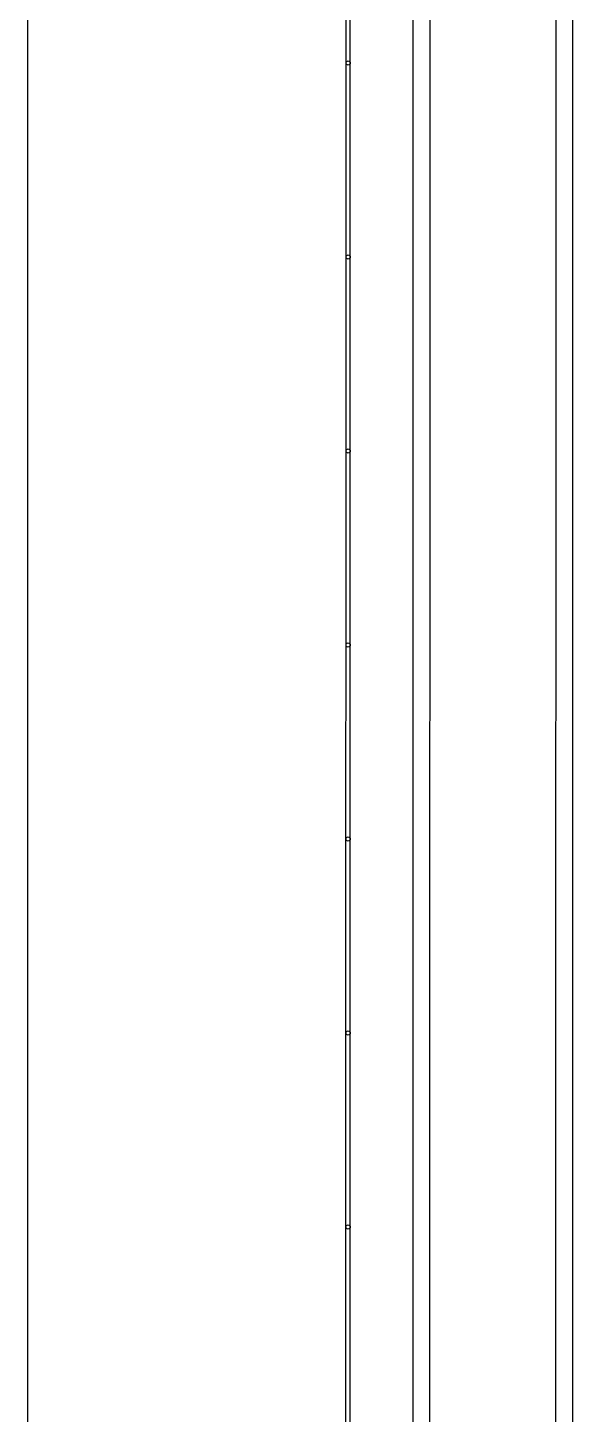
# Model space of a CAD drawing. Header units: metres. Extents: x 1796 to 2240, y -1398 to -687.
# Drawn here: x 2133.57 to 2135.84, y -1055.91 to -1050.13 of the extents above; entities that cross this region are included whole.
import ezdxf

# ---------------------------------------------------------------- set-up
doc = ezdxf.new("R2010")
doc.units = ezdxf.units.M
doc.header["$MEASUREMENT"] = 0
doc.layers.add('ARQUITETURA', color=253, linetype='CONTINUOUS')

msp = doc.modelspace()

# ---------------------------------------------------------------- linework, layer by layer
at = {"layer": 'ARQUITETURA'}
for p, q in [((2133.5694, -1093.3956, 0), (2133.5694, -1022.3119, 0)), ((2134.9099, -1093.3956, 0), (2134.9155, -1027.6369, 0)), ((2134.8924, -1093.3956, 0), (2134.8978, -1030.872, 0)), ((2135.1724, -1093.3956, 0), (2135.1778, -1030.8813, 0)), ((2135.8374, -1093.3956, 0), (2135.8428, -1030.8813, 0)), ((2135.2424, -1093.3956, 0), (2135.2478, -1030.9513, 0)), ((2135.7674, -1093.3956, 0), (2135.7728, -1030.9513, 0))]:
    msp.add_line(p, q, dxfattribs=at)
for centre in [(2134.9048, -1050.2749, 0), (2134.9047, -1051.0834, 0), (2134.9047, -1051.8919, 0), (2134.9046, -1052.7004, 0), (2134.9045, -1053.5089, 0), (2134.9045, -1054.3174, 0), (2134.9044, -1055.1259, 0)]:
    msp.add_circle(centre, 0.00875, dxfattribs=at)

doc.saveas('drawing.dxf')
